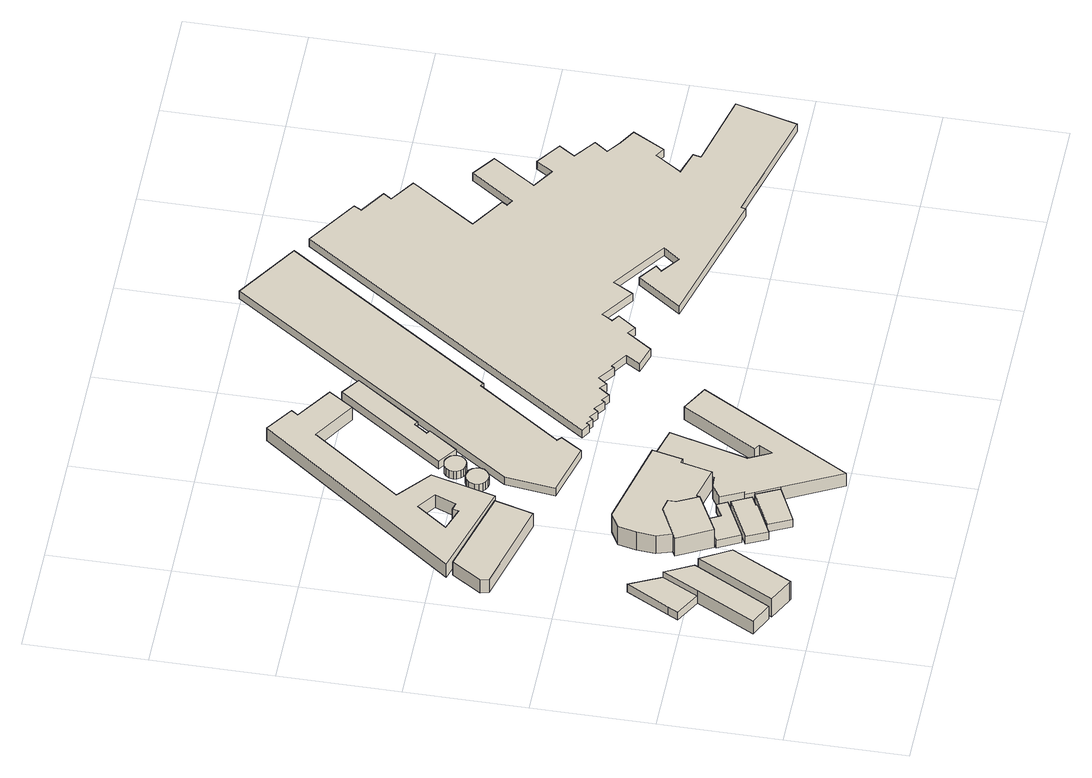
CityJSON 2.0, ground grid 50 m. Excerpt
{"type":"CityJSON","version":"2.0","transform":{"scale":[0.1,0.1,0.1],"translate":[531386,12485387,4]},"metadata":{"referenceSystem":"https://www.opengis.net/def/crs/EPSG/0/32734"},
"CityObjects":{
"building1":{"type":"Building","attributes":{"address":"South African National Zakáh Fund 381 Lower Main Road Salt River Cape Town","building":"office","building:levels":2,"building_height":6.9,"plus_code":"4FRW3F97+VWH","ground_height":9.96,"roof_height":16.86},"geometry":[{"type":"Solid","lod":"1","boundaries":[[[[0,1,2,3]],[[1,4,5,2]],[[4,6,7,5]],[[6,8,9,7]],[[8,0,3,9]],[[3,2,5,7,9]],[[8,6,4,1,0]]]]}]},
"building2":{"type":"Building","attributes":{"building":"retail","building:levels":1,"building_height":4.1,"plus_code":"4FRW3F97+XW9","ground_height":9.85,"roof_height":13.95},"geometry":[{"type":"Solid","lod":"1","boundaries":[[[[10,11,12,13]],[[11,14,15,12]],[[14,16,17,15]],[[16,18,19,17]],[[18,10,13,19]],[[13,12,15,17,19]],[[18,16,14,11,10]]]]}]},
"building3":{"type":"Building","attributes":{"address":"The Baobab Student Accomodation 377 Lower Main Road Salt River Cape Town","building":"residential","building:levels":3,"rooms":"42","residential":"student","operator":"The Baobab Student Accomodation","building_height":9.7,"plus_code":"4FRW3F97+RXW","ground_height":10.3,"roof_height":20},"geometry":[{"type":"Solid","lod":"1","boundaries":[[[[20,21,22,23]],[[21,24,25,22]],[[24,26,27,25]],[[26,28,29,27]],[[28,20,23,29]],[[23,22,25,27,29]],[[28,26,24,21,20]]]]}]},
"building4":{"type":"Building","attributes":{"address":"266 Lower Main Road Salt River Cape Town","building":"commercial","building:levels":3,"building_height":9.7,"plus_code":"4FRW3F98+X42","ground_height":9.84,"roof_height":19.54},"geometry":[{"type":"Solid","lod":"1","boundaries":[[[[30,31,32,33]],[[31,34,35,32]],[[34,36,37,35]],[[36,38,39,37]],[[38,40,41,39]],[[40,42,43,41]],[[42,30,33,43]],[[33,32,35,37,39,41,43]],[[42,40,38,36,34,31,30]]]]}]},
"building5":{"type":"Building","attributes":{"address":"The Palace 1-3 Malta Road Salt River Cape Town","building":"cinema","building:levels":2,"building:use":"commercial","building_height":6.9,"plus_code":"4FRW3FC8+627","ground_height":8.06,"roof_height":14.96},"geometry":[{"type":"Solid","lod":"1","boundaries":[[[[44,45,46,47]],[[45,48,49,46]],[[48,50,51,49]],[[50,52,53,51]],[[52,44,47,53]],[[47,46,49,51,53]],[[52,50,48,45,44]]]]}]},
"building6":{"type":"Building","attributes":{"address":"262 Lower Main Road Salt River Cape Town","building":"retail","building:levels":1,"building_height":4.1,"plus_code":"4FRW3F98+V4M","ground_height":10.2,"roof_height":14.3},"geometry":[{"type":"Solid","lod":"1","boundaries":[[[[54,55,56,57]],[[55,58,59,56]],[[58,60,61,59]],[[60,62,63,61]],[[62,64,65,63]],[[64,54,57,65]],[[57,56,59,61,63,65]],[[64,62,60,58,55,54]]]]}]},
"building7":{"type":"Building","attributes":{"address":"260 Lower Main Road Salt River Cape Town","building":"retail","building:levels":1,"building_height":4.1,"plus_code":"4FRW3F98+V4H","ground_height":9.91,"roof_height":14.01},"geometry":[{"type":"Solid","lod":"1","boundaries":[[[[66,67,68,69]],[[67,70,71,68]],[[70,72,73,71]],[[72,74,75,73]],[[74,76,77,75]],[[76,66,69,77]],[[69,68,71,73,75,77]],[[76,74,72,70,67,66]]]]}]},
"building8":{"type":"Building","attributes":{"address":"258 Lower Main Road Salt River Cape Town","building":"retail","building:levels":1,"building_height":4.1,"plus_code":"4FRW3F98+R5P","ground_height":9.91,"roof_height":14.01},"geometry":[{"type":"Solid","lod":"1","boundaries":[[[[78,79,80,81]],[[79,82,83,80]],[[82,84,85,83]],[[84,78,81,85]],[[81,80,83,85]],[[84,82,79,78]]]]}]},
"building9":{"type":"Building","attributes":{"address":"Malta House 3 Malta Road 7925 Salt River","building":"commercial","building:levels":3,"building_height":9.7,"plus_code":"4FRW3FC8+252","ground_height":9.47,"roof_height":19.17},"geometry":[{"type":"Solid","lod":"1","boundaries":[[[[86,87,88,89]],[[87,90,91,88]],[[90,92,93,91]],[[92,94,95,93]],[[94,96,97,95]],[[96,98,99,97]],[[98,100,101,99]],[[100,102,103,101]],[[102,104,105,103]],[[104,106,107,105]],[[106,108,109,107]],[[108,110,111,109]],[[110,112,113,111]],[[112,86,89,113]],[[89,88,91,93,95,97,99,101,103,105,107,109,111,113]],[[112,110,108,106,104,102,100,98,96,94,92,90,87,86]]]]}]},
"building10":{"type":"Building","attributes":{"address":"4 Malta Road Salt River Cape Town","building":"industrial","building:levels":2,"building_height":6.9,"plus_code":"4FRW3F98+V6Q","ground_height":8.05,"roof_height":14.95},"geometry":[{"type":"Solid","lod":"1","boundaries":[[[[114,115,116,117]],[[115,118,119,116]],[[118,120,121,119]],[[120,122,123,121]],[[122,124,125,123]],[[124,126,127,125]],[[126,128,129,127]],[[128,130,131,129]],[[130,132,133,131]],[[132,134,135,133]],[[134,136,137,135]],[[136,138,139,137]],[[138,140,141,139]],[[140,142,143,141]],[[142,144,145,143]],[[144,146,147,145]],[[146,114,117,147]],[[117,116,119,121,123,125,127,129,131,133,135,137,139,141,143,145,147]],[[146,144,142,140,138,136,134,132,130,128,126,124,122,120,118,115,114]]]]}]},
"building11":{"type":"Building","attributes":{"building":"storage_tank","building:levels":1,"building_height":4.1,"plus_code":"4FRW3FC8+754","ground_height":7.7,"roof_height":11.8},"geometry":[{"type":"Solid","lod":"1","boundaries":[[[[148,149,150,151]],[[149,152,153,150]],[[152,154,155,153]],[[154,156,157,155]],[[156,158,159,157]],[[158,160,161,159]],[[160,162,163,161]],[[162,164,165,163]],[[164,166,167,165]],[[166,168,169,167]],[[168,170,171,169]],[[170,172,173,171]],[[172,174,175,173]],[[174,176,177,175]],[[176,178,179,177]],[[178,148,151,179]],[[151,150,153,155,157,159,161,163,165,167,169,171,173,175,177,179]],[[178,176,174,172,170,168,166,164,162,160,158,156,154,152,149,148]]]]}]},
"building12":{"type":"Building","attributes":{"address":"6 Spencer Road Salt River Cape Town","building":"commercial","building:levels":2,"building_height":6.9,"plus_code":"4FRW3FC8+C47","ground_height":5.36,"roof_height":12.26},"geometry":[{"type":"Solid","lod":"1","boundaries":[[[[180,181,182,183]],[[181,184,185,182]],[[184,186,187,185]],[[186,188,189,187]],[[188,190,191,189]],[[190,192,193,191]],[[192,194,195,193]],[[194,196,197,195]],[[196,198,199,197]],[[198,180,183,199]],[[200,201,202,203]],[[201,204,205,202]],[[204,206,207,205]],[[206,208,209,207]],[[208,210,211,209]],[[210,200,203,211]],[[183,182,185,187,189,191,193,195,197,199],[203,202,205,207,209,211]],[[198,196,194,192,190,188,186,184,181,180],[210,208,206,204,201,200]]]]}]},
"building13":{"type":"Building","attributes":{"building":"storage_tank","building:levels":1,"building_height":4.1,"plus_code":"4FRW3FC8+76R","ground_height":6.85,"roof_height":10.95},"geometry":[{"type":"Solid","lod":"1","boundaries":[[[[212,213,214,215]],[[213,216,217,214]],[[216,218,219,217]],[[218,220,221,219]],[[220,222,223,221]],[[222,224,225,223]],[[224,226,227,225]],[[226,228,229,227]],[[228,230,231,229]],[[230,232,233,231]],[[232,234,235,233]],[[234,236,237,235]],[[236,238,239,237]],[[238,240,241,239]],[[240,242,243,241]],[[242,244,245,243]],[[244,212,215,245]],[[215,214,217,219,221,223,225,227,229,231,233,235,237,239,241,243,245]],[[244,242,240,238,236,234,232,230,228,226,224,222,220,218,216,213,212]]]]}]},
"building14":{"type":"Building","attributes":{"building":"industrial","building:levels":1,"building_height":4.1,"plus_code":"4FRW3FC8+C83","ground_height":5.77,"roof_height":9.87},"geometry":[{"type":"Solid","lod":"1","boundaries":[[[[246,247,248,249]],[[247,250,251,248]],[[250,252,253,251]],[[252,254,255,253]],[[254,256,257,255]],[[256,258,259,257]],[[258,260,261,259]],[[260,246,249,261]],[[249,248,251,253,255,257,259,261]],[[260,258,256,254,252,250,247,246]]]]}]},
"building15":{"type":"Building","attributes":{"building":"industrial","building:levels":1,"building_height":4.1,"plus_code":"4FRW3FC8+CFM","ground_height":4.6,"roof_height":8.7},"geometry":[{"type":"Solid","lod":"1","boundaries":[[[[262,263,264,265]],[[263,266,267,264]],[[266,268,269,267]],[[268,270,271,269]],[[270,272,273,271]],[[272,274,275,273]],[[274,276,277,275]],[[276,278,279,277]],[[278,262,265,279]],[[265,264,267,269,271,273,275,277,279]],[[278,276,274,272,270,268,266,263,262]]]]}]},
"building16":{"type":"Building","attributes":{"building":"industrial","building:levels":1,"building_height":4.1,"plus_code":"4FRW3FC8+6PR","ground_height":4.33,"roof_height":8.43},"geometry":[{"type":"Solid","lod":"1","boundaries":[[[[280,281,282,283]],[[281,284,285,282]],[[284,286,287,285]],[[286,288,289,287]],[[288,290,291,289]],[[290,292,293,291]],[[292,294,295,293]],[[294,296,297,295]],[[296,298,299,297]],[[298,300,301,299]],[[300,302,303,301]],[[302,304,305,303]],[[304,306,307,305]],[[306,308,309,307]],[[308,310,311,309]],[[310,312,313,311]],[[312,314,315,313]],[[314,316,317,315]],[[316,318,319,317]],[[318,320,321,319]],[[320,322,323,321]],[[322,324,325,323]],[[324,326,327,325]],[[326,328,329,327]],[[328,330,331,329]],[[330,332,333,331]],[[332,334,335,333]],[[334,336,337,335]],[[336,338,339,337]],[[338,340,341,339]],[[340,342,343,341]],[[342,344,345,343]],[[344,346,347,345]],[[346,348,349,347]],[[348,350,351,349]],[[350,352,353,351]],[[352,354,355,353]],[[354,356,357,355]],[[356,358,359,357]],[[358,360,361,359]],[[360,362,363,361]],[[362,364,365,363]],[[364,366,367,365]],[[366,368,369,367]],[[368,370,371,369]],[[370,372,373,371]],[[372,374,375,373]],[[374,376,377,375]],[[376,378,379,377]],[[378,380,381,379]],[[380,382,383,381]],[[382,384,385,383]],[[384,386,387,385]],[[386,388,389,387]],[[388,390,391,389]],[[390,392,393,391]],[[392,394,395,393]],[[394,396,397,395]],[[396,398,399,397]],[[398,400,401,399]],[[400,280,283,401]],[[283,282,285,287,289,291,293,295,297,299,301,303,305,307,309,311,313,315,317,319,321,323,325,327,329,331,333,335,337,339,341,343,345,347,349,351,353,355,357,359,361,363,365,367,369,371,373,375,377,379,381,383,385,387,389,391,393,395,397,399,401]],[[400,398,396,394,392,390,388,386,384,382,380,378,376,374,372,370,368,366,364,362,360,358,356,354,352,350,348,346,344,342,340,338,336,334,332,330,328,326,324,322,320,318,316,314,312,310,308,306,304,302,300,298,296,294,292,290,288,286,284,281,280]]]]}]}
},
"vertices":[
[210,601,60],[132,452,60],[132,452,129],[210,601,129],[2,209,60],[2,209,129],[95,163,60],[95,163,129],[269,486,60],[269,486,129],
[210,601,58],[148,731,58],[148,731,100],[210,601,100],[52,554,58],[52,554,100],[28,510,58],[28,510,100],[132,452,58],[132,452,100],
[106,154,63],[204,103,63],[204,103,160],[106,154,160],[214,98,63],[214,98,160],[347,351,63],[347,351,160],[276,475,63],[276,475,160],
[619,531,58],[577,615,58],[577,615,155],[619,531,155],[577,649,58],[577,649,155],[526,660,58],[526,660,155],[400,597,58],[400,597,155],[375,585,58],[375,585,155],[449,442,58],[449,442,155],
[58,1295,41],[66,1261,41],[66,1261,110],[58,1295,110],[457,1157,41],[457,1157,110],[501,1316,41],[501,1316,110],[137,1417,41],[137,1417,110],
[555,491,62],[443,434,62],[443,434,103],[555,491,103],[490,341,62],[490,341,103],[661,428,62],[661,428,103],[640,469,62],[640,469,103],[582,439,62],[582,439,103],
[487,328,59],[530,243,59],[530,243,100],[487,328,100],[669,312,59],[669,312,100],[667,319,59],[667,319,100],[708,339,59],[708,339,100],[669,418,59],[669,418,100],
[771,239,59],[725,332,59],[725,332,100],[771,239,100],[568,255,59],[568,255,100],[614,162,59],[614,162,100],
[843,757,55],[467,849,55],[467,849,152],[843,757,152],[403,815,55],[403,815,152],[385,739,55],[385,739,152],[378,660,55],[378,660,152],[400,597,55],[400,597,152],[526,660,55],[526,660,152],[577,649,55],[577,649,152],[577,615,55],[577,615,152],[619,531,55],[619,531,152],[626,544,55],[626,544,152],[766,507,55],[766,507,152],[796,636,55],[796,636,152],[815,632,55],[815,632,152],
[843,757,41],[815,632,41],[815,632,110],[843,757,110],[778,502,41],[778,502,110],[732,500,41],[732,500,110],[674,464,41],[674,464,110],[720,372,41],[720,372,110],[708,368,41],[708,368,110],[725,332,41],[725,332,110],[771,239,41],[771,239,110],[891,1,41],[891,1,110],[1250,625,41],[1250,625,110],[1142,686,41],[1142,686,110],[962,375,41],[962,375,110],[983,361,41],[983,361,110],[952,305,41],[952,305,110],[906,394,41],[906,394,110],[993,716,41],[993,716,110],
[628,1375,37],[643,1368,37],[643,1368,78],[628,1375,78],[659,1367,37],[659,1367,78],[674,1372,37],[674,1372,78],[687,1381,37],[687,1381,78],[697,1394,37],[697,1394,78],[701,1410,37],[701,1410,78],[699,1426,37],[699,1426,78],[692,1440,37],[692,1440,78],[681,1451,37],[681,1451,78],[652,1460,37],[652,1460,78],[626,1450,37],[626,1450,78],[616,1440,37],[616,1440,78],[608,1414,37],[608,1414,78],[609,1400,37],[609,1400,78],[617,1386,37],[617,1386,78],
[146,1444,14],[554,1325,14],[554,1325,83],[146,1444,83],[625,1589,14],[625,1589,83],[491,1703,14],[491,1703,83],[764,2069,14],[764,2069,83],[938,1957,14],[938,1957,83],[1006,2058,14],[1006,2058,83],[860,2158,14],[860,2158,83],[879,2186,14],[879,2186,83],[768,2263,14],[768,2263,83],[444,1611,14],[518,1555,14],[518,1555,83],[444,1611,83],[484,1467,14],[484,1467,83],[453,1475,14],[453,1475,83],[446,1449,14],[446,1449,83],[349,1483,14],[349,1483,83],
[759,1494,29],[762,1509,29],[762,1509,70],[759,1494,70],[760,1525,29],[760,1525,70],[754,1537,29],[754,1537,70],[734,1553,29],[734,1553,70],[721,1556,29],[721,1556,70],[695,1550,29],[695,1550,70],[683,1541,29],[683,1541,70],[675,1527,29],[675,1527,70],[672,1512,29],[672,1512,70],[674,1497,29],[674,1497,70],[682,1484,29],[682,1484,70],[693,1473,29],[693,1473,70],[708,1468,29],[708,1468,70],[723,1467,29],[723,1467,70],[738,1472,29],[738,1472,70],[750,1481,29],[750,1481,70],
[1114,1963,18],[1037,2017,18],[1037,2017,59],[1114,1963,59],[726,1578,18],[726,1578,59],[804,1524,18],[804,1524,59],[888,1642,18],[888,1642,59],[873,1652,18],[873,1652,59],[912,1707,18],[912,1707,59],[926,1697,18],[926,1697,59],
[953,1135,6],[936,1150,6],[936,1150,47],[953,1135,47],[1180,1495,6],[1180,1495,47],[1193,1486,6],[1193,1486,47],[1787,2340,6],[1787,2340,47],[1529,2509,6],[1529,2509,47],[699,1316,6],[699,1316,47],[671,1108,6],[671,1108,47],[896,1047,6],[896,1047,47],
[1865,2294,3],[1010,1064,3],[1010,1064,44],[1865,2294,44],[1045,1043,3],[1045,1043,44],[1053,1053,3],[1053,1053,44],[1076,1034,3],[1076,1034,44],[1088,1048,3],[1088,1048,44],[1124,1023,3],[1124,1023,44],[1136,1040,3],[1136,1040,44],[1180,1006,3],[1180,1006,44],[1189,1020,3],[1189,1020,44],[1220,996,3],[1220,996,44],[1252,1038,3],[1252,1038,44],[1279,1016,3],[1279,1016,44],[1307,1052,3],[1307,1052,44],[1373,1004,3],[1373,1004,44],[1380,1015,3],[1380,1015,44],[1448,969,3],[1448,969,44],[1411,909,3],[1411,909,44],[1500,883,3],[1500,883,44],[1572,986,3],[1572,986,44],[1604,962,3],[1604,962,44],[1659,1037,3],[1659,1037,44],[1628,1057,3],[1628,1057,44],[1656,1101,3],[1656,1101,44],[1789,1005,3],[1789,1005,44],[1838,1089,3],[1838,1089,44],[2059,929,3],[2059,929,44],[2008,862,3],[2008,862,44],[1932,918,3],[1932,918,44],[1956,943,3],[1956,943,44],[1882,996,3],[1882,996,44],[1751,815,3],[1751,815,44],[2329,657,3],[2329,657,44],[2334,677,3],[2334,677,44],[2826,545,3],[2826,545,44],[2894,799,3],[2894,799,44],[2580,879,3],[2580,879,44],[2588,912,3],[2588,912,44],[2486,943,3],[2486,943,44],[2559,1051,3],[2559,1051,44],[2596,1028,3],[2596,1028,44],[2669,1160,3],[2669,1160,44],[2605,1199,3],[2605,1199,44],[2547,1243,3],[2547,1243,44],[2587,1298,3],[2587,1298,44],[2499,1364,3],[2499,1364,44],[2543,1430,3],[2543,1430,44],[2444,1501,3],[2444,1501,44],[2398,1432,3],[2398,1432,44],[2311,1489,3],[2311,1489,44],[2430,1666,3],[2430,1666,44],[2336,1734,3],[2336,1734,44],[2211,1556,3],[2211,1556,44],[2185,1572,3],[2185,1572,44],[2198,1594,3],[2198,1594,44],[2058,1685,3],[2058,1685,44],[2241,1951,3],[2241,1951,44],[2139,2021,3],[2139,2021,44],[2162,2054,3],[2162,2054,44],[2057,2123,3],[2057,2123,44],[2075,2155,3],[2075,2155,44]
]}
